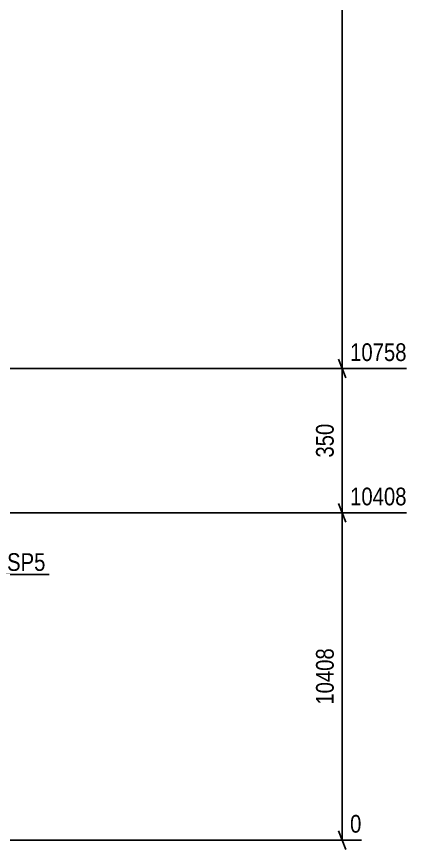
# Model space of a CAD drawing. Header units: millimetres. Extents: x 0 to 2086, y 0 to 594.
# Drawn here: x 217.1 to 280.8, y 216.2 to 350.9 of the extents above; entities that cross this region are included whole.
import ezdxf

# ---------------------------------------------------------------- set-up
doc = ezdxf.new("R2010")
doc.units = ezdxf.units.MM
doc.styles.add('Arial Narrow', font='ARIALN.TTF', dxfattribs={"height": 0.2})

# ---------------------------------------------------------------- blocks, each defined once
blk = doc.blocks.new('StraightDimension-284858482-1707 - 1225')
at = {"color": 7, "linetype": 'Continuous'}
for p, q in [((269.74, 293.97), (269.74, 483.31)), ((269.14, 295.47), (270.34, 292.47)), ((213.69, 293.97), (280.18, 293.97))]:
    blk.add_line(p, q, dxfattribs=at)
blk = doc.blocks.new('StraightDimension-284858482-1716 - 1225')
at = {"color": 7, "linetype": 'Continuous'}
for p, q in [((270.34, 292.47), (269.14, 295.47)), ((213.69, 293.97), (280.18, 293.97)), ((269.74, 270.64), (269.74, 293.97)), ((269.14, 272.14), (270.34, 269.14)), ((208.69, 270.64), (280.18, 270.64))]:
    blk.add_line(p, q, dxfattribs=at)
at = {"color": 0}
blk.add_wipeout([(268.99, 285.65), (264.79, 285.65), (264.79, 278.96), (268.99, 278.96)], dxfattribs=at)
at = {"color": 3, "style": 'Arial Narrow'}
blk.add_text('350', height=2.863, rotation=90.0002, dxfattribs=at).set_placement((268.39, 279.56))
at = {"color": 0, "linetype": 'Continuous'}
blk.add_wipeout([(280.78, 294.57), (280.78, 298.77), (270.44, 298.77), (270.44, 294.57)], dxfattribs=at)
at = {"color": 3, "linetype": 'Continuous', "style": 'Arial Narrow'}
blk.add_text('10758', height=2.863, dxfattribs=at).set_placement((271.04, 295.17))
blk = doc.blocks.new('StraightDimension-284858482-1725 - 1225')
at = {"color": 7, "linetype": 'Continuous'}
for p, q in [((270.34, 269.14), (269.14, 272.14)), ((208.69, 270.64), (280.18, 270.64)), ((269.74, 217.72), (269.74, 270.64)), ((269.14, 219.22), (270.34, 216.22)), ((187.03, 217.72), (272.87, 217.72))]:
    blk.add_line(p, q, dxfattribs=at)
at = {"color": 0}
blk.add_wipeout([(268.99, 249.35), (264.79, 249.35), (264.79, 239.01), (268.99, 239.01)], dxfattribs=at)
at = {"color": 3, "style": 'Arial Narrow'}
blk.add_text('10408', height=2.863, rotation=90.0002, dxfattribs=at).set_placement((268.39, 239.61))
at = {"color": 0, "linetype": 'Continuous'}
for points in [[(280.78, 271.24), (280.78, 275.44), (270.44, 275.44), (270.44, 271.24)], [(273.47, 218.32), (273.47, 222.52), (270.44, 222.52), (270.44, 218.32)]]:
    blk.add_wipeout(points, dxfattribs=at)
at = {"color": 3, "linetype": 'Continuous', "style": 'Arial Narrow'}
for s, height, p in [('10408', 2.863, (271.04, 271.84)), ('0', 2.86, (271.04, 218.92))]:
    blk.add_text(s, height=height, dxfattribs=at).set_placement(p)
blk = doc.blocks.new('Mark-284858482-1422 - 1225')
at = {"color": 0}
blk.add_wipeout([(221.79, 261.24), (221.79, 264.24), (215.57, 264.24), (215.57, 261.24)], dxfattribs=at)
blk.add_wipeout([(221.79, 261.24), (221.79, 264.24), (215.57, 264.24), (215.57, 261.24)], dxfattribs=at)
at = {"color": 30, "linetype": 'Continuous'}
for p, q in [((208.62, 264.78), (214.97, 260.64)), ((214.97, 260.64), (222.39, 260.64))]:
    blk.add_line(p, q, dxfattribs=at)
at = {"color": 3, "style": 'Arial Narrow'}
blk.add_text('SP5', height=2.863, dxfattribs=at).set_placement((215.57, 261.24))

msp = doc.modelspace()

# ---------------------------------------------------------------- block references
msp.add_blockref('StraightDimension-284858482-1707 - 1225', (0, 0))

# ---------------------------------------------------------------- next in the draw order: block references
msp.add_blockref('StraightDimension-284858482-1716 - 1225', (0, 0))

# ---------------------------------------------------------------- next in the draw order: block references
msp.add_blockref('StraightDimension-284858482-1725 - 1225', (0, 0))

# ---------------------------------------------------------------- next in the draw order: block references
msp.add_blockref('Mark-284858482-1422 - 1225', (0, 0))

doc.saveas('drawing.dxf')
